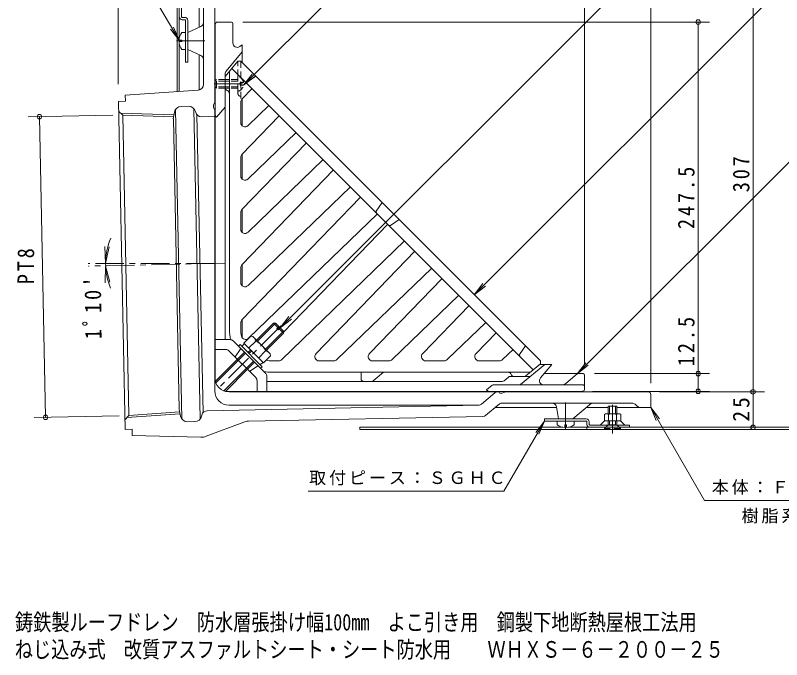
# Model space of a CAD drawing. Units: millimetres at full size, sheet at 1:4. Extents: x -476 to 545, y -549 to 538.
# Drawn here: x -338 to 202, y -549 to -96 of the extents above; entities that cross this region are included whole.
import ezdxf
from ezdxf.enums import TextEntityAlignment as Align

# ---------------------------------------------------------------- set-up
doc = ezdxf.new("R2010")
doc.units = ezdxf.units.MM
doc.header["$LTSCALE"] = 4
doc.header["$PDMODE"] = 32
doc.header["$PDSIZE"] = 3.2
for name, pattern in [('CHAIN1', [8, 5, -1, 1, -1]), ('DASHED1', [1.8, 1.2, -0.6]), ('DASHED2', [3, 2, -1])]:
    doc.linetypes.add(name, pattern=pattern)
for name, color, linetype, lineweight in [('0-0_通り芯', 4, 'Continuous', 9), ('0-1_躯体', 6, 'Continuous', 9), ('0-2_仕上', 3, 'Continuous', 9), ('0-4_その他', 7, 'Continuous', 9), ('0-5_寸法', 7, 'Continuous', 9), ('0-8', 2, 'Continuous', 9), ('0-A', 2, 'Continuous', 9), ('0-F', 7, 'CHAIN1', 9)]:
    doc.layers.add(name, color=color, linetype=linetype, lineweight=lineweight)
doc.layers.add('F-5_F-5ﾚｲﾔ', color=2, linetype='Continuous')
doc.styles.add('ＭＳ ゴシック', font='')
doc.styles.get('ＭＳ ゴシック').set_extended_font_data('MS Gothic')

msp = doc.modelspace()

# ---------------------------------------------------------------- linework, layer by layer
at = {"layer": '0-0_通り芯'}
for p, q in [((-197.272, -156.89), (-197.272, -55.785)), ((-205.272, -144.44), (-205.272, -67.471)), ((-208.272, -104.148), (-208.272, -83.785)), ((-207.03, -103.584), (-216.272, -107.785)), ((-216.272, -119.785), (-216.272, -107.785)), ((-207.03, -123.985), (-216.272, -119.785)), ((-208.272, -148.313), (-208.272, -123.421)), ((-209.004, -148.431), (-260.277, -151.874)), ((-215.817, -159.791), (-220.917, -159.895)), ((-207.493, -379.868), (-211.94, -161.512)), ((-197.272, -156.89), (-198.272, -159.035)), ((-198.272, -159.035), (-198.272, -160.535)), ((-197.272, -162.267), (-198.272, -160.535)), ((-225.728, -163.963), (-226.618, -168.663)), ((-220.496, -379.854), (-224.931, -162.054)), ((-210.911, -163.403), (-210.676, -164.218)), ((-205.58, -375.567), (-209.853, -165.731)), ((-206.751, -167.108), (-197.272, -166.915)), ((-197.272, -360.153), (-197.272, -162.267)), ((-226.433, -168.63), (-222.264, -373.345)), ((-187.272, -360.785), (2.195, -360.785)), ((-9.626, -369.473), (-0.081, -361.464)), ((6.593, -360.93), (4.839, -361.639)), ((107.728, -360.785), (7.342, -360.785)), ((4.09, -361.785), (3.927, -361.785)), ((109.728, -362.785), (109.728, -371.785)), ((-11.493, -370.174), (-202.537, -374.065)), ((-187.272, -370.153), (-11.19, -370.153)), ((-6.643, -377.414), (2.804, -369.487)), ((43.274, -371.785), (0.065, -371.785)), ((96.042, -368.785), (4.732, -368.785)), ((43.176, -371.248), (44.728, -379.785)), ((54.728, -379.785), (67.838, -368.785)), ((79.728, -371.785), (64.262, -371.785)), ((109.728, -371.785), (85.728, -371.785)), ((99.452, -370.128), (101.228, -371.785)), ((-221.37, -377.979), (-222.45, -373.32)), ((-206.542, -377.936), (-206.34, -377.112)), ((-216.397, -381.849), (-211.297, -381.745)), ((-203.443, -392.098), (-176.874, -382.113)), ((-8.511, -378.115), (-173.56, -381.476)), ((44.728, -379.785), (54.728, -379.785)), ((-207.224, -392.733), (-255.397, -391.466))]:
    msp.add_line(p, q, dxfattribs=at)
at = {"layer": '0-0_通り芯', "linetype": 'CHAIN1'}
for p, q in [((-224.334, -113.785), (-201.404, -113.785)), ((-189.839, -270.285), (-286.275, -272.249)), ((-150.876, -314.437), (-195.658, -359.219)), ((49.728, -368.337), (49.728, -387.52))]:
    msp.add_line(p, q, dxfattribs=at)
at = {"layer": '0-0_通り芯', "color": 6}
for p, q in [((-265.188, -156.295), (-260.189, -156.194)), ((-265.188, -156.295), (-260.484, -387.247)), ((-260.277, -151.874), (-260.189, -156.194)), ((-261.989, -166.051), (-265.049, -163.113)), ((-263.58, -164.524), (-226.057, -165.696)), ((-261.989, -166.051), (-257.685, -377.369)), ((-261.989, -166.051), (-226.335, -167.165)), ((-257.685, -377.369), (-260.623, -380.43)), ((-259.212, -378.96), (-221.768, -376.261)), ((-257.685, -377.369), (-222.106, -374.804))]:
    msp.add_line(p, q, dxfattribs=at)
msp.add_lwpolyline([(-260.484, -387.247), (-255.485, -387.146), (-255.397, -391.466)], dxfattribs=at)
at = {"layer": '0-0_通り芯'}
for centre, radius, start, end in [((-208.272, -100.853), 3, 294.44393, 0), ((-208.272, -126.716), 3, 0, 65.55607), ((-209.272, -144.44), 4, 273.84077, 0), ((-199.272, -156.447), 2, 335.004, 0), ((-220.816, -164.894), 5, 91.16667, 169.27801), ((-215.715, -164.79), 5, 16.09808, 91.16667), ((-196.272, -159.478), 2, 155.004, 180), ((-196.272, -159.999), 2, 180, 209.99432), ((-199.272, -162.803), 2, 0, 29.99432), ((-206.833, -163.109), 4, 196.09808, 271.16667), ((-187.272, -350.785), 10, 180, 270), ((-187.272, -360.153), 10, 180, 270), ((1.847, -363.762), 3, 97.05717, 130.00063), ((2.195, -361.785), 1, 29.99821, 90), ((3.927, -360.785), 1, 209.99821, 270), ((7.342, -362.785), 2, 90, 112), ((107.728, -362.785), 2, 0, 90), ((4.09, -359.785), 2, 270, 292), ((-11.554, -367.175), 3, 271.16667, 310.00077), ((4.732, -371.785), 3, 90, 130.00034), ((40.225, -371.785), 3, 10.30482, 90), ((68.93, -371.785), 3, 90, 130.00008), ((96.042, -373.785), 5, 47.00014, 90), ((-202.455, -378.064), 4, 91.16667, 166.23525), ((-8.572, -375.116), 3, 271.16667, 310.00061), ((-216.499, -376.85), 5, 193.05532, 271.16667), ((-211.398, -376.746), 5, 271.16667, 346.23525), ((-173.356, -391.474), 10, 91.16667, 110.59524), ((54.364, -378.785), 1, 270, 309.99971), ((-206.961, -382.737), 10, 268.49256, 290.59524)]:
    msp.add_arc(centre, radius, start, end, dxfattribs=at)
at = {"layer": '0-1_躯体'}
for p, q in [((-196.272, -100.843), (-195.974, -100.487)), ((-185.474, -100.487), (-195.974, -100.487)), ((-184.474, -115.276), (-184.474, -101.487)), ((-196.974, -352.487), (-196.974, -102.771)), ((-189.272, -134.952), (-177.974, -121.487)), ((-189.974, -136.881), (-189.974, -324.046)), ((-177.974, -154.586), (-177.974, -173.471)), ((-195.974, -167.487), (-189.974, -160.337)), ((-196.096, -167.366), (-195.974, -167.487)), ((-177.974, -193.448), (-177.974, -211)), ((-177.974, -232.31), (-177.974, -248.529)), ((-177.974, -271.172), (-177.974, -286.058)), ((-177.974, -310.035), (-177.974, -322.724)), ((-186.525, -324.046), (-196.974, -324.046)), ((-161.412, -347.916), (-184.403, -324.925)), ((-189.424, -331.046), (-196.974, -331.046)), ((-168.412, -350.816), (-187.303, -331.925)), ((18.024, -355.753), (35.026, -341.487)), ((31.43, -341.487), (40.026, -341.487)), ((40.026, -341.487), (31.994, -351.059)), ((-160.533, -350.037), (-160.533, -360.487)), ((-94.275, -351.487), (-94.275, -346.987)), ((-85.857, -353.136), (-78.529, -346.987)), ((6.412, -353.019), (9.468, -350.455)), ((10.754, -349.987), (24.168, -349.987)), ((34.572, -347.987), (62.026, -347.987)), ((57.747, -348.221), (49.886, -354.817)), ((63.026, -348.987), (63.026, -359.487)), ((-167.533, -352.937), (-167.533, -360.487)), ((5.127, -353.487), (-160.533, -353.487)), ((-1.419, -355.987), (34.292, -355.987)), ((34.292, -355.987), (62.026, -355.987)), ((-188.974, -360.487), (60.742, -360.487)), ((-2.061, -356.221), (-5.974, -359.504)), ((-5.974, -359.504), (-5.853, -359.626)), ((62.67, -359.785), (63.026, -359.487))]:
    msp.add_line(p, q, dxfattribs=at)
at = {"layer": '0-1_躯体', "linetype": 'DASHED2'}
for p, q in [((-179.393, -331.096), (-182.968, -336.26)), ((-167.583, -342.906), (-172.747, -346.481))]:
    msp.add_line(p, q, dxfattribs=at)
at = {"layer": '0-1_躯体'}
msp.add_lwpolyline([(-179.754, -117.733), (-177.974, -116.487), (-177.974, -128.987)], dxfattribs=at)
for centre, radius, start, end in [((-193.974, -102.771), 3, 140.00002, 180.0007), ((-185.474, -101.487), 1, 0, 90), ((-181.474, -115.276), 3, 180, 304.99745), ((-186.974, -136.881), 3, 140.00058, 180), ((-193.974, -165.245), 3, 180, 224.99933), ((-186.525, -327.046), 3, 44.99976, 90), ((-189.424, -334.046), 3, 44.99965, 90), ((-163.533, -350.037), 3, 0, 45), ((10.754, -351.987), 2, 90, 129.99985), ((24.168, -347.987), 2, 270, 310.00008), ((58.39, -348.987), 1, 90, 129.99971), ((62.026, -348.987), 1, 0, 90), ((-188.974, -352.487), 8, 180, 186.62801), ((-188.974, -352.487), 8, 186.62801, 186.62803), ((-170.533, -352.937), 3, 0, 45), ((-92.275, -351.487), 2, 180, 270), ((-86.821, -351.987), 1.5, 270, 310.00003), ((-1.419, -356.987), 1, 90, 129.9993), ((5.127, -351.487), 2, 270.00015, 309.9993), ((17.381, -354.987), 1, 270, 309.9993), ((34.292, -352.987), 3, 139.99997, 270), ((46.672, -350.987), 5, 270, 310.00079), ((62.026, -356.987), 1, 0, 90), ((-188.974, -352.487), 8, 263.99377, 270), ((-3.731, -357.505), 3, 224.99733, 263.84305), ((60.742, -357.487), 3, 270, 309.99908)]:
    msp.add_arc(centre, radius, start, end, dxfattribs=at)
at = {"layer": '0-1_躯体', "linetype": 'DASHED2'}
for centre, start, end in [((-180.215, -330.527), 325.30484, 45.00075), ((-167.014, -343.728), 44.99925, 124.69516)]:
    msp.add_arc(centre, 1, start, end, dxfattribs=at)
at = {"layer": '0-2_仕上'}
for p, q in [((-180.974, -127.987), (-189.974, -138.713)), ((-178.974, -127.987), (-180.974, -127.987)), ((-178.974, -127.987), (32.026, -338.987)), ((26.962, -345.237), (-185.224, -133.052)), ((-189.974, -138.713), (-189.974, -147.987)), ((-186.974, -151.15), (-186.974, -135.138)), ((-174.4, -142.721), (-168.368, -138.594)), ((-170.957, -147.319), (-178.132, -154.749)), ((-186.974, -151.15), (-186.974, -316.987)), ((-178.974, -156.833), (-178.974, -171.235)), ((-159.133, -159.142), (-173.89, -173.393)), ((-151.865, -166.411), (-178.132, -193.611)), ((-140.041, -178.234), (-173.89, -210.922)), ((-132.773, -185.503), (-178.132, -232.474)), ((-178.974, -195.695), (-178.974, -208.764)), ((-120.949, -197.326), (-173.89, -248.451)), ((-113.681, -204.595), (-178.132, -271.336)), ((-101.857, -216.418), (-173.89, -285.98)), ((-94.589, -223.686), (-178.132, -310.198)), ((-83.612, -233.509), (-79.485, -227.477)), ((-178.974, -234.558), (-178.974, -246.293)), ((-82.765, -235.51), (-173.473, -323.105)), ((-148.842, -318.886), (-75.497, -242.778)), ((-73.496, -243.625), (-67.464, -239.498)), ((-150.185, -338.145), (-63.674, -254.602)), ((-125.967, -333.903), (-56.405, -261.87)), ((-178.974, -273.42), (-178.974, -283.822)), ((-111.323, -338.145), (-44.582, -273.694)), ((-37.313, -280.962), (-88.438, -333.903)), ((-25.49, -292.786), (-72.461, -338.145)), ((-18.221, -300.054), (-50.909, -333.903)), ((-178.974, -312.282), (-178.974, -316.987)), ((-6.398, -311.878), (-33.598, -338.145)), ((0.871, -319.146), (-13.38, -333.903)), ((17.292, -334.413), (21.419, -328.381)), ((12.694, -330.97), (5.264, -338.145)), ((-152.269, -338.987), (-156.974, -338.987)), ((-113.407, -338.987), (-123.809, -338.987)), ((-74.545, -338.987), (-86.28, -338.987)), ((-35.682, -338.987), (-48.751, -338.987)), ((3.18, -338.987), (-11.222, -338.987)), ((32.026, -340.987), (32.026, -338.987)), ((32.026, -338.987), (32.026, -340.987)), ((32.026, -340.987), (21.718, -349.636)), ((24.875, -346.987), (-156.974, -346.987)), ((21.3, -349.987), (12.026, -349.987))]:
    msp.add_line(p, q, dxfattribs=at)
at = {"layer": '0-2_仕上', "linetype": 'DASHED1'}
for p, q in [((-180.974, -138.737), (-180.974, -127.987)), ((-178.974, -127.987), (-178.974, -156.833)), ((-180.974, -150.751), (-180.974, -149.237)), ((-179.869, -152.54), (-178.974, -152.987))]:
    msp.add_line(p, q, dxfattribs=at)
at = {"layer": '0-2_仕上', "linetype": 'CHAIN1'}
msp.add_line((-197.762, -143.987), (-177.034, -143.987), dxfattribs=at)
at = {"layer": '0-2_仕上'}
for centre, radius, start, end in [((-174.965, -141.896), 1, 225.00101, 304.38219), ((-188.474, -146.906), 1.5, 180, 250.53236), ((-189.974, -151.15), 3, 359.99905, 70.5312), ((-175.974, -156.833), 3, 135.99971, 180), ((-175.974, -171.235), 3, 180, 314.00029), ((-175.974, -195.695), 3, 135.99971, 180), ((-175.974, -208.764), 3, 180, 314.00029), ((-175.974, -234.558), 3, 135.99971, 180), ((-82.787, -234.074), 1, 145.62021, 225), ((-175.974, -246.293), 3, 180, 314.00029), ((-74.061, -242.8), 1, 225, 304.38058), ((-175.974, -273.42), 3, 135.99971, 180), ((-175.974, -283.822), 3, 180, 314.00029), ((-175.974, -312.282), 3, 135.99971, 180), ((-156.974, -316.987), 30, 180, 193.6613), ((-156.974, -316.987), 22, 180, 192.02945), ((-175.557, -320.947), 3, 192.02972, 314.00029), ((-123.809, -335.987), 3, 135.99971, 270), ((-86.28, -335.987), 3, 135.99971, 270), ((-48.751, -335.987), 3, 135.99971, 270), ((-11.222, -335.987), 3, 135.99971, 270), ((18.117, -334.978), 1, 145.61942, 224.99799), ((-156.974, -316.987), 22, 259.02074, 270), ((-152.269, -335.987), 3, 270, 314.00029), ((-113.407, -335.987), 3, 270, 314.00029), ((-74.545, -335.987), 3, 270, 314.00029), ((-35.682, -335.987), 3, 270, 314.00029), ((3.18, -335.987), 3, 270, 314.00029), ((-156.974, -316.987), 30, 258.5304, 270), ((8.863, -349.987), 3, 19.46759, 90), ((13.107, -348.487), 1.5, 199.46764, 270), ((20.754, -348.487), 1.5, 270, 310.00003)]:
    msp.add_arc(centre, radius, start, end, dxfattribs=at)
at = {"layer": '0-2_仕上', "linetype": 'DASHED1'}
msp.add_arc((-178.974, -150.751), 2, 180, 243.43495, dxfattribs=at)
at = {"layer": '0-4_その他'}
for p, q in [((-265.271, 171.021), (-265.271, -144.209)), ((109.728, 171.021), (109.728, -354.785)), ((63.026, 137.925), (63.026, -340.987)), ((181.671, -360.785), (181.671, -53.785)), ((150.994, -100.487), (-177.474, -100.487)), ((142.994, -347.987), (142.994, -100.487)), ((-328.726, -167.255), (-268.99, -166.039)), ((-320.728, -167.093), (-316.417, -378.721)), ((-274.138, -270.443), (-274.661, -258.454)), ((-274.138, -270.443), (-271.54, -258.727)), ((-274.111, -272.001), (-274.39, -283.998)), ((-274.111, -272.001), (-271.276, -283.661)), ((150.994, -347.987), (70.026, -347.987)), ((142.994, -360.487), (142.994, -347.987)), ((150.994, -360.487), (68.742, -360.487)), ((189.671, -360.785), (115.728, -360.785)), ((181.671, -385.784), (181.671, -360.785)), ((-324.416, -378.884), (-264.68, -377.667))]:
    msp.add_line(p, q, dxfattribs=at)
msp.add_arc((-229.054, -270.436), 45.084, 156.63402, 202.7846, dxfattribs=at)
for p in [(142.994, -100.487), (-320.728, -167.093), (142.994, -347.987), (142.994, -360.487), (181.671, -360.785), (-316.417, -378.721), (181.671, -385.784)]:
    msp.add_point(p, dxfattribs=at)
at = {"layer": '0-5_寸法'}
for p, q in [((-177.067, -144.987), (177.72, 209.799)), ((-151.14, -315.762), (274.672, 110.05)), ((-14.565, -292.515), (274.672, -3.278)), ((-222.46, -113.306), (-271.894, -27.685)), ((-222.46, -113.306), (-228.548, -105.372)), ((-222.46, -113.306), (-226.287, -104.067)), ((57.747, -348.221), (274.672, -131.296)), ((-177.067, -144.987), (-170.979, -137.054)), ((-177.067, -144.987), (-169.133, -138.9)), ((-14.565, -292.515), (-8.478, -284.581)), ((-14.565, -292.515), (-6.632, -286.427)), ((-151.14, -315.762), (-145.052, -307.828)), ((-151.14, -315.762), (-143.206, -309.674)), ((57.747, -348.221), (63.835, -340.288)), ((57.747, -348.221), (65.68, -342.134)), ((109.728, -371.785), (147.568, -437.324)), ((109.728, -371.785), (115.816, -379.718)), ((109.728, -371.785), (113.555, -381.023)), ((34.728, -381.385), (6.288, -430.646)), ((34.728, -381.385), (28.641, -389.318)), ((34.728, -381.385), (30.901, -390.624)), ((-131.554, -430.646), (6.288, -430.646)), ((147.568, -437.324), (267.588, -437.324))]:
    msp.add_line(p, q, dxfattribs=at)
at = {"layer": '0-8'}
for p, q in [((-223.872, 101.215), (-223.872, -149.43)), ((-222.271, 101.215), (-222.271, -111.793)), ((-220.671, -96.685), (-220.671, -68.785)), ((-220.171, -97.185), (-218.372, -97.185)), ((-218.372, -98.785), (-220.171, -98.785)), ((-217.872, -99.285), (-217.872, -128.785)), ((-216.272, -99.285), (-216.272, -128.785)), ((-222.271, -115.777), (-222.271, -149.322)), ((-217.872, -128.785), (-216.272, -128.785)), ((64.228, -379.785), (34.728, -379.785)), ((34.728, -381.385), (34.728, -379.785)), ((64.228, -381.385), (34.728, -381.385)), ((64.728, -381.885), (64.728, -383.684)), ((66.328, -383.684), (66.328, -381.885)), ((77.066, -381.184), (74.066, -384.184)), ((77.416, -381.184), (88.041, -381.184)), ((88.391, -381.184), (91.391, -384.184)), ((-95.272, -385.784), (-95.272, -387.385)), ((-95.272, -385.784), (47.736, -385.784)), ((264.728, -387.384), (-95.272, -387.384)), ((51.72, -385.784), (264.728, -385.784)), ((64.728, -385.784), (64.728, -387.385)), ((66.828, -384.184), (91.391, -384.184)), ((90.728, -385.784), (94.728, -385.784)), ((91.391, -384.184), (94.728, -384.184)), ((94.728, -384.184), (94.728, -385.784))]:
    msp.add_line(p, q, dxfattribs=at)
at = {"layer": '0-8', "linetype": 'CHAIN1'}
msp.add_line((82.728, -370.056), (82.728, -390.184), dxfattribs=at)
at = {"layer": '0-8'}
for centre, radius, start, end in [((-220.171, -96.685), 2.1, 180, 270), ((-220.171, -96.685), 0.5, 180, 270), ((-218.372, -99.285), 2.1, 0, 90), ((-218.372, -99.285), 0.5, 0, 90), ((64.228, -381.885), 2.1, 0, 90), ((64.228, -381.885), 0.5, 0, 90), ((66.828, -383.684), 2.1, 180, 270), ((66.828, -383.684), 0.5, 180, 270)]:
    msp.add_arc(centre, radius, start, end, dxfattribs=at)
at = {"layer": '0-A'}
for p, q in [((-220.472, -107.785), (-217.872, -107.785)), ((-222.46, -113.306), (-220.472, -113.306)), ((-222.46, -114.264), (-220.472, -114.264)), ((-220.472, -114.264), (-220.472, -113.306)), ((-220.472, -119.785), (-217.872, -119.785)), ((-195.974, -140.987), (-196.974, -141.987)), ((-186.974, -140.987), (-189.974, -140.987)), ((-186.974, -141.987), (-189.974, -141.987)), ((-186.974, -145.987), (-189.974, -145.987)), ((-186.974, -146.987), (-189.974, -146.987)), ((-167.863, -324.353), (-155.913, -312.403)), ((-167.156, -325.06), (-154.499, -312.403)), ((-155.913, -312.403), (-154.499, -312.403)), ((-152.908, -315.408), (-155.913, -312.403)), ((-152.2, -314.701), (-154.499, -312.403)), ((-161.499, -330.717), (-148.842, -318.06)), ((-153.615, -316.115), (-152.2, -314.701)), ((-152.554, -317.176), (-153.615, -316.115)), ((-152.554, -317.176), (-151.14, -315.762)), ((-148.842, -319.474), (-151.847, -316.469)), ((-148.842, -318.06), (-151.14, -315.762)), ((-148.842, -318.06), (-148.842, -319.474)), ((-171.89, -321.592), (-176.914, -326.616)), ((-169.522, -322.694), (-159.133, -333.083)), ((-160.792, -331.424), (-148.842, -319.474)), ((-180.662, -328.666), (-179.53, -327.535)), ((-163.974, -343.091), (-179.53, -327.535)), ((-178.257, -328.808), (-176.49, -327.04)), ((-163.055, -340.475), (-176.914, -326.616)), ((-168.42, -325.062), (-173.444, -330.086)), ((-173.926, -333.139), (-172.159, -331.371)), ((-173.219, -333.846), (-171.451, -332.078)), ((-161.501, -331.981), (-166.525, -337.005)), ((-196.921, -353.411), (-181.369, -337.859)), ((-196.567, -354.471), (-180.662, -338.566)), ((-158.031, -335.451), (-163.055, -340.475)), ((-190.889, -360.107), (-175.005, -344.223)), ((-189.822, -360.454), (-174.298, -344.93)), ((-165.247, -341.819), (-163.479, -340.051)), ((-165.105, -344.223), (-163.974, -343.091)), ((85.728, -370.866), (79.728, -370.866)), ((79.728, -376.184), (79.728, -370.866)), ((80.598, -376.184), (80.598, -370.866)), ((84.858, -376.184), (84.858, -370.866)), ((85.728, -376.184), (85.728, -370.866)), ((76.978, -376.675), (76.978, -381.184)), ((78.422, -376.184), (87.035, -376.184)), ((79.865, -376.675), (79.865, -381.184)), ((85.592, -376.675), (85.592, -381.184)), ((88.478, -376.675), (88.478, -381.184)), ((43.728, -383.985), (43.728, -381.385)), ((55.729, -383.985), (55.729, -381.385)), ((76.978, -381.184), (77.416, -381.184)), ((88.478, -381.184), (88.041, -381.184)), ((49.249, -383.985), (50.207, -383.985)), ((49.249, -385.974), (49.249, -383.985)), ((50.207, -385.974), (50.207, -383.985))]:
    msp.add_line(p, q, dxfattribs=at)
at = {"layer": '0-A', "linetype": 'DASHED1'}
for p, q in [((-180.974, -149.237), (-180.974, -138.737)), ((-189.974, -141.987), (-196.974, -141.987)), ((-189.974, -140.987), (-195.974, -140.987)), ((-180.974, -140.987), (-186.974, -140.987)), ((-180.974, -141.987), (-186.974, -141.987)), ((-179.474, -142.987), (-179.474, -144.987)), ((-179.474, -142.987), (-177.067, -142.987)), ((-179.474, -144.987), (-177.067, -144.987)), ((-189.974, -145.987), (-196.974, -145.987)), ((-189.974, -146.987), (-195.974, -146.987)), ((-180.974, -145.987), (-186.974, -145.987)), ((-180.974, -146.987), (-186.974, -146.987)), ((79.728, -381.184), (79.728, -383.916)), ((80.598, -383.916), (80.598, -381.184)), ((84.858, -383.916), (84.858, -381.184)), ((85.728, -381.184), (85.728, -383.916)), ((79.728, -383.916), (77.078, -386.566)), ((77.078, -386.866), (77.078, -386.566)), ((88.378, -386.866), (77.078, -386.866)), ((79.728, -383.916), (85.728, -383.916)), ((85.728, -383.916), (88.378, -386.566))]:
    msp.add_line(p, q, dxfattribs=at)
at = {"layer": '0-A', "linetype": 'DASHED2'}
for p, q in [((-181.369, -337.859), (-176.419, -332.909)), ((-180.662, -338.566), (-175.712, -333.616)), ((-175.005, -344.223), (-170.055, -339.273)), ((-174.298, -344.93), (-169.348, -339.98))]:
    msp.add_line(p, q, dxfattribs=at)
at = {"layer": '0-A', "linetype": 'DASHED1'}
for points in [[(-196.974, -145.987), (-195.974, -146.987), (-195.974, -140.987)], [(88.378, -386.866), (88.378, -386.566), (77.078, -386.566)]]:
    msp.add_lwpolyline(points, dxfattribs=at)
at = {"layer": '0-A'}
for centre, radius, start, end in [((-212.472, -113.785), 10, 143.13013, 177.25438), ((-212.472, -113.785), 10, 182.74562, 216.86987), ((-172.217, -325.389), 3.811, 4.92564, 85.07436), ((-174.101, -337.662), 13.822, 24.26926, 65.73074), ((-161.828, -335.778), 3.811, 4.92564, 85.07436), ((78.422, -378.552), 2.368, 52.44278, 127.55722), ((82.728, -384.782), 8.598, 70.548, 109.452), ((87.035, -378.552), 2.368, 52.44278, 127.55722), ((49.728, -375.985), 10, 233.13013, 267.25438), ((49.728, -375.985), 10, 272.74562, 306.86987)]:
    msp.add_arc(centre, radius, start, end, dxfattribs=at)
at = {"layer": '0-A', "linetype": 'DASHED1'}
for start, end in [(10.58206, 74.6078), (285.3922, 349.41794)]:
    msp.add_arc((-182.42, -143.987), 5.445, start, end, dxfattribs=at)
at = {"layer": '0-F'}
msp.add_line((-197.271, -270.436), (-286.312, -270.436), dxfattribs=at)

# ---------------------------------------------------------------- texts
at = {"layer": '0-4_その他', "color": 2, "char_height": 11.73, "attachment_point": 7, "style": 'ＭＳ ゴシック'}
for s, insert, rotation in [('\\T1.27;\\W0.9;307', (179.271, -220.285), 90), ('\\T1.28;\\W0.9;247.5', (140.594, -246.237), 90), ('\\T1.27;\\W0.9;PT8', (-324.299, -285.074), 90), ("\\T1.28;\\W0.9;1ﾟ10'", (-276.804, -323.692), 90.583), ('\\T1.28;\\W0.9;12.5', (140.594, -342.773), 90), ('\\T1.27;\\W0.95;25', (179.271, -381.785), 90)]:
    msp.add_mtext(s, dxfattribs=dict(at, insert=insert, rotation=rotation))
at = {"layer": '0-5_寸法', "char_height": 8.798, "attachment_point": 7, "style": 'ＭＳ ゴシック'}
for s, insert in [('\\T1.17;取付ピース：ＳＧＨＣ', (-130.896, -426.651)), ('\\T1.17;本体：ＦＣ１５０', (152.578, -433.256)), ('\\T1.17;樹脂系塗装', (173.578, -453.503))]:
    msp.add_mtext(s, dxfattribs=dict(at, insert=insert))
at = {"layer": 'F-5_F-5ﾚｲﾔ', "style": 'ＭＳ ゴシック', "width": 0.8}
for s, p in [('鋳鉄製ルーフドレン\u3000防水層張掛け幅100mm\u3000よこ引き用\u3000鋼製下地断熱屋根工法用', (-337.924, -532.337)), ('ねじ込み式\u3000改質アスファルトシート・シート防水用\u3000\u3000ＷＨＸＳ－６－２００－２５', (-338.116, -551.524))]:
    msp.add_text(s, height=11.73, dxfattribs=at).set_placement(p, align=Align.BOTTOM_LEFT)

doc.saveas('drawing.dxf')
